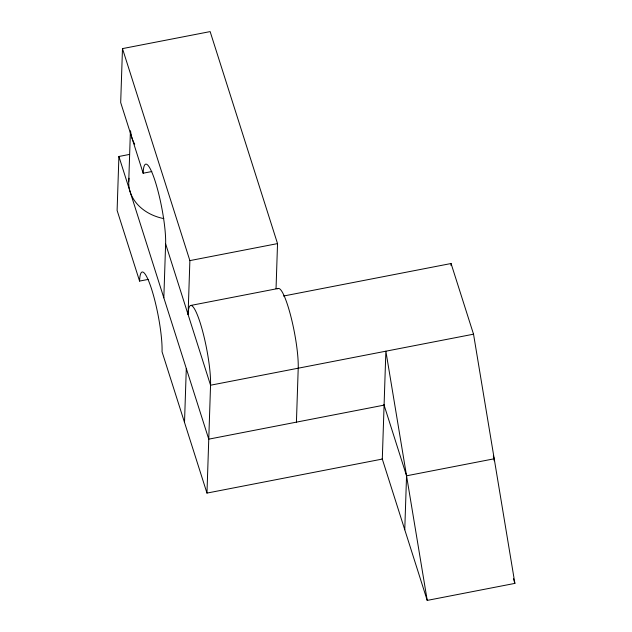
<?xml version="1.0" encoding="UTF-8"?>
<svg xmlns="http://www.w3.org/2000/svg" width="632" height="632" viewBox="0 0 632 632"><rect width="100%" height="100%" fill="white"/><g stroke="black" fill="none" stroke-linecap="round" stroke-linejoin="round"><path stroke-width="0.95" d="M129.497 154.421L118.903 156.483L117.11 210.417L139.577 281.082A45.259 7.394 79 0 1 151.704 289.448A45.259 7.394 79 0 1 162.045 351.748L206.972 493.086L382.297 459.069L385.875 351.195L427.224 600.4L514.89 583.391L473.534 334.186L451.066 263.52L283.499 296.037M276.042 288.713L277.535 243.604L210.14 31.6L122.482 48.609L120.688 102.542L143.156 173.215A45.259 7.394 79 0 1 155.282 181.582A45.259 7.394 79 0 1 165.624 243.881L210.551 385.212L206.972 493.086M128.738 181.763L130.429 130.769M163.83 297.814L165.624 243.881M184.512 422.421L186.298 368.48M122.482 48.609L189.876 260.613L188.091 314.546A45.259 7.394 79 0 1 200.218 322.913A45.259 7.394 79 0 1 210.551 385.212L473.534 334.186M296.424 422.137L298.217 368.203A45.259 7.394 79 0 0 290.688 315.731A45.259 7.394 79 0 0 277.622 288.856M404.764 529.735L406.55 475.801L383.94 404.662M451.003 265.48L451.066 263.52M494.145 460.752L494.208 458.785L493.316 455.98M143.156 173.215L151.83 171.533M189.876 260.613L277.535 243.604M139.577 281.082L148.251 279.399M190.651 305.469L278.309 288.453M384.572 405.033L208.765 439.153L118.903 156.483M406.55 475.801L494.208 458.785M513.413 578.738L514.89 583.391M382.147 458.595L427.224 600.4M134.703 144.167A45.259 36.332 1.9 0 1 130.611 131.306M163.814 218.601A45.259 36.332 1.9 0 1 129.078 178.208"/></g></svg>
